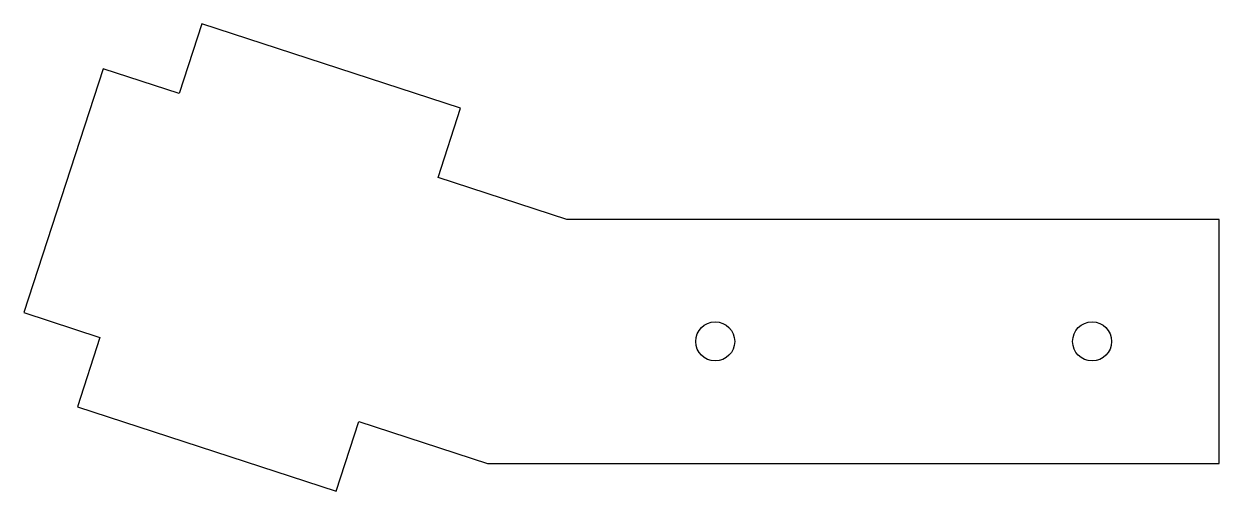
# Model space of a CAD drawing. Header units: millimetres. Extents: x -95 to 150, y -6 to 90.
import ezdxf

# ---------------------------------------------------------------- set-up
doc = ezdxf.new("R2010")
doc.units = ezdxf.units.MM
doc.layers.add('CUTOUTS', color=1, linetype='CONTINUOUS')
doc.layers.add('PERIMETER', color=5, linetype='CONTINUOUS')

msp = doc.modelspace()

# ---------------------------------------------------------------- linework, layer by layer
at = {"layer": 'CUTOUTS'}
for centre in [(46.66, 25), (123.96, 25)]:
    msp.add_circle(centre, 4, dxfattribs=at)
at = {"layer": 'PERIMETER'}
msp.add_lwpolyline([(-31.06, -5.68), (-26.42, 8.59), (0, 0), (150, 0), (150, 50), (16.25, 50), (-10.18, 58.59), (-5.54, 72.85), (-58.63, 90.1), (-63.26, 75.83), (-78.86, 80.9), (-95.11, 30.9), (-79.51, 25.83), (-84.14, 11.57)], close=True, dxfattribs=at)

doc.saveas('drawing.dxf')
